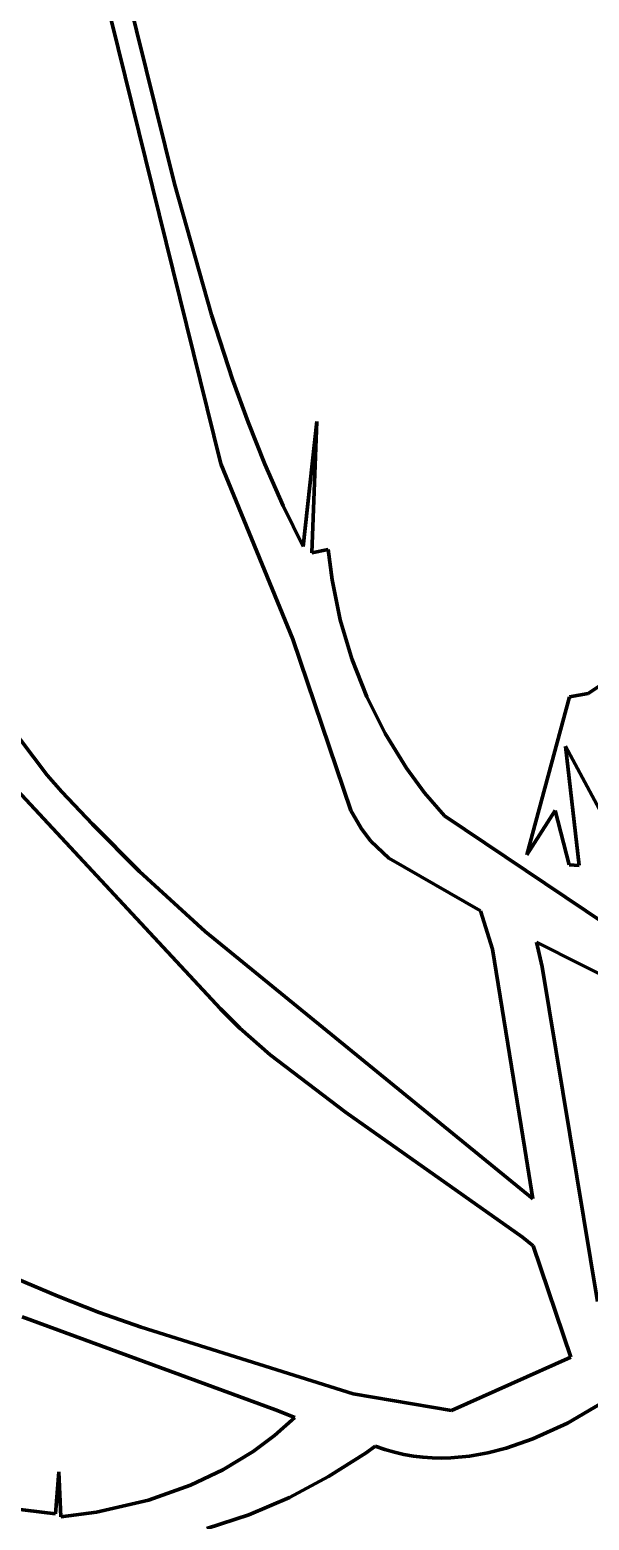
# Model space of a CAD drawing. Header units: millimetres. Extents: x 0 to 11.1, y 0 to 17.3.
# Drawn here: x 2.582 to 3.006, y 3.324 to 4.455 of the extents above; entities that cross this region are included whole.
import ezdxf

# ---------------------------------------------------------------- set-up
doc = ezdxf.new("R2010")
doc.units = ezdxf.units.MM
doc.layers.add('color#010101ff', color=7, linetype='CONTINUOUS', lineweight=100)
doc.layers.add('color#ffffffff', color=7, linetype='CONTINUOUS', lineweight=100)

msp = doc.modelspace()

# ---------------------------------------------------------------- linework, layer by layer
at = {"layer": 'color#010101ff'}
for p, q in [((2.7269, 4.1258), (2.5879, 4.6885)), ((2.642, 4.5393), (2.6917, 4.3385)), ((2.6917, 4.3385), (2.7197, 4.2389)), ((2.7197, 4.2389), (2.7358, 4.1898)), ((2.7358, 4.1898), (2.7476, 4.1575)), ((2.7476, 4.1575), (2.7603, 4.1256)), ((2.7892, 4.0631), (2.7997, 4.158)), ((2.7997, 4.158), (2.7959, 4.0583)), ((2.4214, 4.12), (2.5951, 3.8896)), ((2.7814, 3.9927), (2.7269, 4.1258)), ((2.7603, 4.1256), (2.7742, 4.0941)), ((2.7742, 4.0941), (2.7816, 4.0785)), ((2.7816, 4.0785), (2.7892, 4.0631)), ((2.7959, 4.0583), (2.8082, 4.0608)), ((2.8082, 4.0608), (2.8112, 4.0378)), ((2.8112, 4.0378), (2.8174, 4.0075)), ((2.8174, 4.0075), (2.8262, 3.9778)), ((2.8255, 3.8626), (2.7814, 3.9927)), ((2.8262, 3.9778), (2.8375, 3.9489)), ((2.8375, 3.9489), (2.8514, 3.9212)), ((2.9588, 3.8291), (2.9913, 3.9489)), ((2.9913, 3.9489), (3.0055, 3.9515)), ((3.0055, 3.9515), (3.0161, 3.9587)), ((2.8514, 3.9212), (2.8676, 3.8949)), ((3.025, 3.8433), (2.9883, 3.9115)), ((2.9883, 3.9115), (2.9985, 3.821)), ((2.7265, 3.7121), (2.5587, 3.8926)), ((2.8676, 3.8949), (2.8814, 3.8762)), ((2.5951, 3.8896), (2.6064, 3.877)), ((2.6064, 3.877), (2.6295, 3.8523)), ((2.8814, 3.8762), (2.8965, 3.8586)), ((2.8336, 3.8488), (2.8255, 3.8626)), ((2.8965, 3.8586), (3.1142, 3.7121)), ((2.9805, 3.8626), (2.9588, 3.8291)), ((2.9911, 3.8215), (2.9805, 3.8626)), ((2.6295, 3.8523), (2.6653, 3.8165)), ((2.8405, 3.8394), (2.8336, 3.8488)), ((2.8542, 3.8265), (2.8405, 3.8394)), ((2.9238, 3.7866), (2.8542, 3.8265)), ((2.6653, 3.8165), (2.7149, 3.7709)), ((2.9985, 3.821), (2.9911, 3.8215)), ((2.9329, 3.7574), (2.9238, 3.7866)), ((2.7149, 3.7709), (2.9634, 3.568)), ((2.9574, 3.6059), (2.9329, 3.7574)), ((3.0347, 3.7283), (2.9662, 3.7628)), ((2.9662, 3.7628), (2.9705, 3.7441)), ((2.9705, 3.7441), (3.0124, 3.49)), ((2.7412, 3.6976), (2.7265, 3.7121)), ((2.7643, 3.6772), (2.7412, 3.6976)), ((2.8214, 3.6337), (2.7643, 3.6772)), ((2.9557, 3.5388), (2.8214, 3.6337)), ((2.9634, 3.568), (2.9574, 3.6059)), ((2.9637, 3.5323), (2.9557, 3.5388)), ((2.9924, 3.4477), (2.9637, 3.5323)), ((2.5721, 3.5073), (2.6032, 3.494)), ((2.6032, 3.494), (2.6347, 3.4818)), ((2.7684, 3.4077), (2.5762, 3.4785)), ((2.6347, 3.4818), (2.6665, 3.4705)), ((2.6665, 3.4705), (2.8271, 3.42)), ((2.9017, 3.4072), (2.9924, 3.4477)), ((2.8271, 3.42), (2.9017, 3.4072)), ((3.0397, 3.4271), (2.9898, 3.3978)), ((2.7829, 3.4019), (2.7684, 3.4077)), ((2.7676, 3.3883), (2.7829, 3.4019)), ((2.9898, 3.3978), (2.9635, 3.3858)), ((2.7513, 3.3762), (2.7676, 3.3883)), ((2.9635, 3.3858), (2.9432, 3.3788)), ((2.7283, 3.3622), (2.7513, 3.3762)), ((2.8371, 3.3752), (2.8086, 3.3571)), ((2.844, 3.3802), (2.8371, 3.3752)), ((2.8512, 3.3777), (2.844, 3.3802)), ((2.8585, 3.3756), (2.8512, 3.3777)), ((2.8657, 3.374), (2.8585, 3.3756)), ((2.8729, 3.3727), (2.8657, 3.374)), ((2.8801, 3.3719), (2.8729, 3.3727)), ((2.8872, 3.3714), (2.8801, 3.3719)), ((2.8943, 3.3712), (2.8872, 3.3714)), ((2.9014, 3.3714), (2.8943, 3.3712)), ((2.9155, 3.3727), (2.9014, 3.3714)), ((2.9294, 3.3752), (2.9155, 3.3727)), ((2.9432, 3.3788), (2.9294, 3.3752)), ((2.6016, 3.3289), (2.604, 3.3607)), ((2.604, 3.3607), (2.6056, 3.3266)), ((2.7039, 3.3506), (2.7283, 3.3622)), ((2.3773, 3.3556), (2.6016, 3.3289)), ((2.6721, 3.3393), (2.7039, 3.3506)), ((2.8086, 3.3571), (2.7789, 3.3413)), ((2.6325, 3.3302), (2.6721, 3.3393)), ((2.7789, 3.3413), (2.7481, 3.3281)), ((2.6056, 3.3266), (2.6325, 3.3302)), ((2.7481, 3.3281), (2.7163, 3.3176))]:
    msp.add_line(p, q, dxfattribs=at)
at = {"layer": 'color#ffffffff'}
for p, q in [((2.5879, 4.6885), (2.7269, 4.1258)), ((2.6917, 4.3385), (2.642, 4.5393)), ((2.7197, 4.2389), (2.6917, 4.3385)), ((2.7358, 4.1898), (2.7197, 4.2389)), ((2.7476, 4.1575), (2.7358, 4.1898)), ((2.7603, 4.1256), (2.7476, 4.1575)), ((2.7997, 4.158), (2.7892, 4.0631)), ((2.7959, 4.0583), (2.7997, 4.158)), ((2.5951, 3.8896), (2.4214, 4.12)), ((2.7269, 4.1258), (2.7814, 3.9927)), ((2.7742, 4.0941), (2.7603, 4.1256)), ((2.7816, 4.0785), (2.7742, 4.0941)), ((2.7892, 4.0631), (2.7816, 4.0785)), ((2.8082, 4.0608), (2.7959, 4.0583)), ((2.8112, 4.0378), (2.8082, 4.0608)), ((2.8174, 4.0075), (2.8112, 4.0378)), ((2.8262, 3.9778), (2.8174, 4.0075)), ((2.7814, 3.9927), (2.8255, 3.8626)), ((2.8375, 3.9489), (2.8262, 3.9778)), ((2.8514, 3.9212), (2.8375, 3.9489)), ((2.9913, 3.9489), (2.9588, 3.8291)), ((3.0055, 3.9515), (2.9913, 3.9489)), ((3.0161, 3.9587), (3.0055, 3.9515)), ((2.8676, 3.8949), (2.8514, 3.9212)), ((2.9985, 3.821), (2.9883, 3.9115)), ((2.9883, 3.9115), (3.025, 3.8433)), ((2.5587, 3.8926), (2.7265, 3.7121)), ((2.8814, 3.8762), (2.8676, 3.8949)), ((2.6064, 3.877), (2.5951, 3.8896)), ((2.6295, 3.8523), (2.6064, 3.877)), ((2.8965, 3.8586), (2.8814, 3.8762)), ((2.8255, 3.8626), (2.8336, 3.8488)), ((3.1142, 3.7121), (2.8965, 3.8586)), ((2.9588, 3.8291), (2.9805, 3.8626)), ((2.9805, 3.8626), (2.9911, 3.8215)), ((2.6653, 3.8165), (2.6295, 3.8523)), ((2.8336, 3.8488), (2.8405, 3.8394)), ((2.8405, 3.8394), (2.8542, 3.8265)), ((2.8542, 3.8265), (2.9238, 3.7866)), ((2.7149, 3.7709), (2.6653, 3.8165)), ((2.9911, 3.8215), (2.9985, 3.821)), ((2.9238, 3.7866), (2.9329, 3.7574)), ((2.9634, 3.568), (2.7149, 3.7709)), ((2.9329, 3.7574), (2.9574, 3.6059)), ((2.9705, 3.7441), (2.9662, 3.7628)), ((2.9662, 3.7628), (3.0347, 3.7283)), ((3.0124, 3.49), (2.9705, 3.7441)), ((2.7265, 3.7121), (2.7412, 3.6976)), ((2.7412, 3.6976), (2.7643, 3.6772)), ((2.7643, 3.6772), (2.8214, 3.6337)), ((2.8214, 3.6337), (2.9557, 3.5388)), ((2.9574, 3.6059), (2.9634, 3.568)), ((2.9557, 3.5388), (2.9637, 3.5323)), ((2.9637, 3.5323), (2.9924, 3.4477)), ((2.6032, 3.494), (2.5721, 3.5073)), ((2.6347, 3.4818), (2.6032, 3.494)), ((2.5762, 3.4785), (2.7684, 3.4077)), ((2.6665, 3.4705), (2.6347, 3.4818)), ((2.8271, 3.42), (2.6665, 3.4705)), ((2.9924, 3.4477), (2.9017, 3.4072)), ((2.9017, 3.4072), (2.8271, 3.42)), ((2.9898, 3.3978), (3.0397, 3.4271)), ((2.7684, 3.4077), (2.7829, 3.4019)), ((2.7829, 3.4019), (2.7676, 3.3883)), ((2.9635, 3.3858), (2.9898, 3.3978)), ((2.7676, 3.3883), (2.7513, 3.3762)), ((2.9432, 3.3788), (2.9635, 3.3858)), ((2.7513, 3.3762), (2.7283, 3.3622)), ((2.8086, 3.3571), (2.8371, 3.3752)), ((2.8371, 3.3752), (2.844, 3.3802)), ((2.844, 3.3802), (2.8512, 3.3777)), ((2.8512, 3.3777), (2.8585, 3.3756)), ((2.8585, 3.3756), (2.8657, 3.374)), ((2.8657, 3.374), (2.8729, 3.3727)), ((2.8729, 3.3727), (2.8801, 3.3719)), ((2.8801, 3.3719), (2.8872, 3.3714)), ((2.8872, 3.3714), (2.8943, 3.3712)), ((2.8943, 3.3712), (2.9014, 3.3714)), ((2.9014, 3.3714), (2.9155, 3.3727)), ((2.9155, 3.3727), (2.9294, 3.3752)), ((2.9294, 3.3752), (2.9432, 3.3788)), ((2.604, 3.3607), (2.6016, 3.3289)), ((2.6056, 3.3266), (2.604, 3.3607)), ((2.7283, 3.3622), (2.7039, 3.3506)), ((2.6016, 3.3289), (2.3773, 3.3556)), ((2.7039, 3.3506), (2.6721, 3.3393)), ((2.7789, 3.3413), (2.8086, 3.3571)), ((2.6721, 3.3393), (2.6325, 3.3302)), ((2.7481, 3.3281), (2.7789, 3.3413)), ((2.6325, 3.3302), (2.6056, 3.3266)), ((2.7163, 3.3176), (2.7481, 3.3281))]:
    msp.add_line(p, q, dxfattribs=at)

doc.saveas('drawing.dxf')
